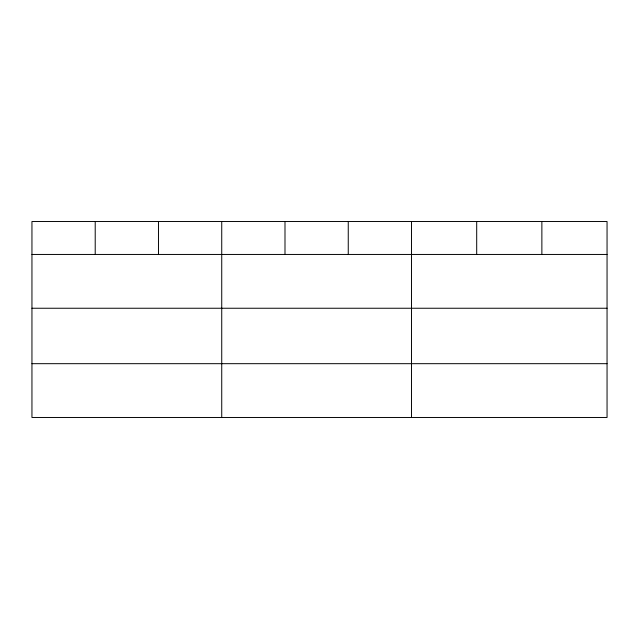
<?xml version="1.0" encoding="UTF-8"?>
<svg xmlns="http://www.w3.org/2000/svg" width="639" height="639" viewBox="0 0 639 639"><rect width="100%" height="100%" fill="white"/><g stroke="black" fill="none" stroke-linecap="round" stroke-linejoin="round"><path stroke-width="0.96" d="M607.05 308.246L607.05 221.525L31.95 221.525L31.95 417.475L607.05 417.475L607.05 308.246L31.95 308.246M31.95 254.45L607.05 254.45M31.95 363.679L607.05 363.679M541.872 221.525L541.872 254.45M476.694 221.525L476.694 254.45M411.516 221.525L411.516 417.475M348.255 221.525L348.255 254.45M284.994 221.525L284.994 254.45M221.733 221.525L221.733 417.475M158.472 221.525L158.472 254.45M95.211 221.525L95.211 254.45"/></g></svg>
